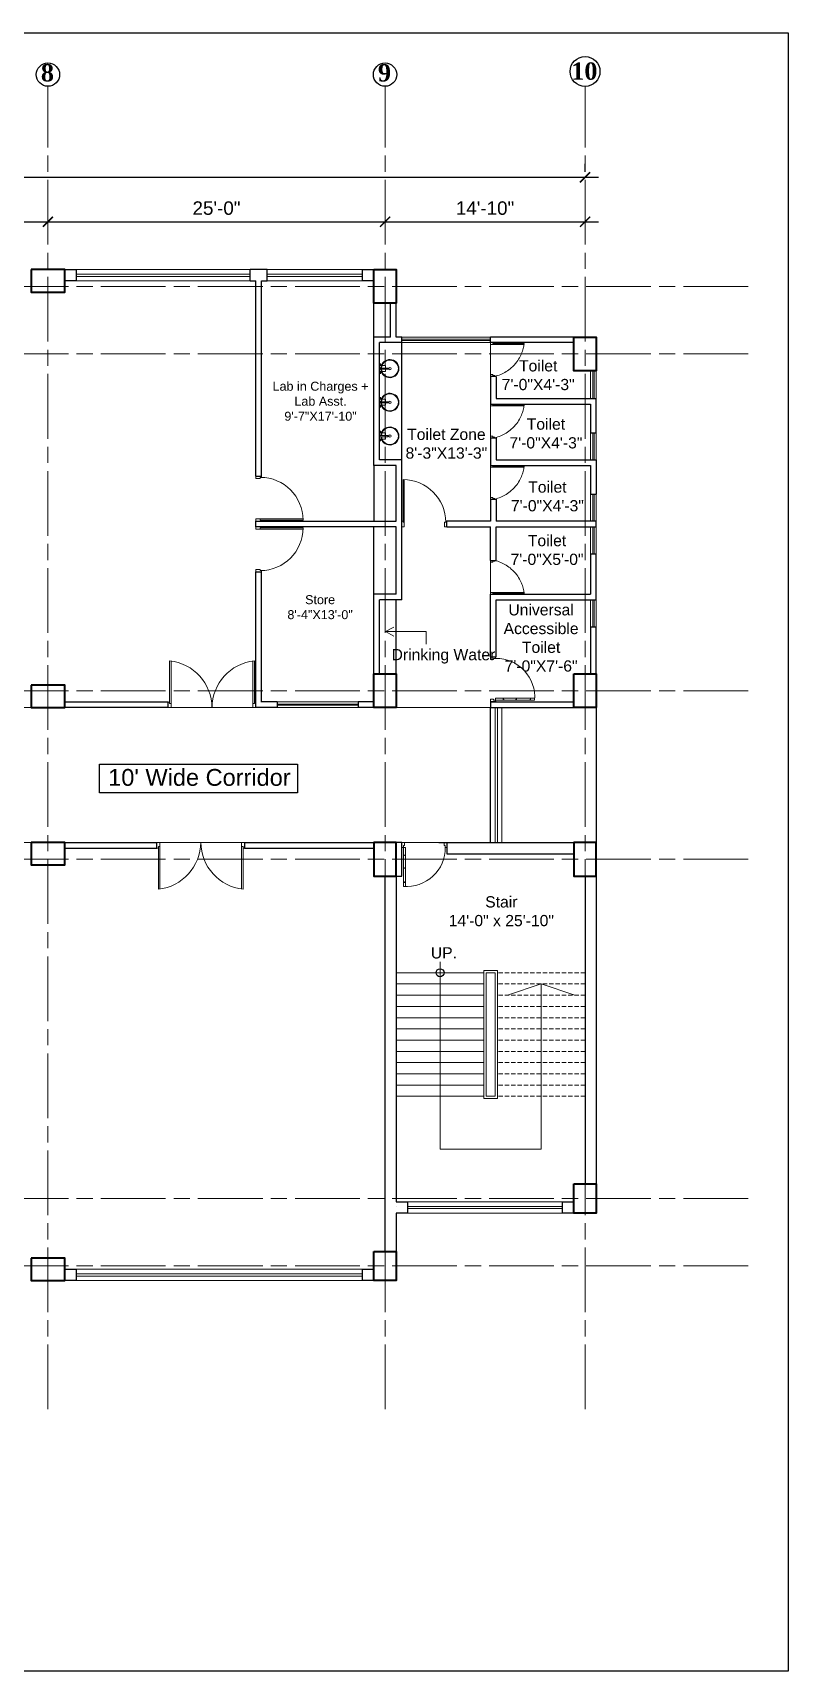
# Model space of a CAD drawing. Header units: inches. Extents: x -12 to 20935469, y -1604 to 24729220.
# Drawn here: x 20857528 to 20858200, y 24721123 to 24722582 of the extents above; entities that cross this region are included whole.
import ezdxf

# ---------------------------------------------------------------- set-up
doc = ezdxf.new("R2010")
doc.units = ezdxf.units.IN
doc.header["$LTSCALE"] = 0.03
doc.header["$MEASUREMENT"] = 0
doc.header["$PDMODE"] = 32
doc.header["$PDSIZE"] = 15
doc.linetypes.add('ACAD_ISO08W100', pattern=[36, 24, -3, 6, -3])
doc.linetypes.add('DASHED2', pattern=[0.375, 0.25, -0.125])
for name, color, linetype, lineweight in [('column', 1, 'Continuous', 40), ('Dim Line', 252, 'Continuous', 13), ('Door', 7, 'Continuous', 18), ('Gas', 21, 'Continuous', 5), ('Glass Line', 252, 'Continuous', 9), ('Grid Line', 252, 'Continuous', 18), ('Main Wall', 7, 'Continuous', 30), ('RAIL', 23, 'Continuous', 13), ('STAIR', 46, 'Continuous', 15), ('TOILET FIXTURE', 142, 'Continuous', 5), ('wind.', 150, 'Continuous', 20)]:
    doc.layers.add(name, color=color, linetype=linetype, lineweight=lineweight)
doc.layers.add('TEXT', color=7, linetype='Continuous')
doc.styles.add('2', font='swisscl.ttf')
doc.styles.add('RomanS', font='arial.ttf', dxfattribs={"height": 12})
doc.styles.get("Standard").update_dxf_attribs({"font": 'timesbd.ttf'})
doc.dimstyles.new('Aec_Arch_I', dxfattribs={"dimscale": 96, "dimtxt": 12, "dimasz": 0.09375, "dimexe": 0.125, "dimexo": 0.125, "dimgap": 0.0625, "dimtad": 1, "dimdec": 0, "dimzin": 3, "dimdsep": 46, "dimlunit": 4, "dimtxsty": 'RomanS', "dimblk1": 'ARCHTICK', "dimblk2": 'ARCHTICK', "dimsah": 1, "dimcen": 0.09375, "dimdle": 0.125, "dimadec": 0, "dimazin": 0, "dimtfac": 0.75, "dimtdec": 0, "dimtmove": 2, "dimatfit": 3, "dimldrblk": 'ARCHTICK', "dimfxl": 1, "dimfrac": 1, "dimtolj": 1, "dimtzin": 0, "dimarcsym": 0})

# ---------------------------------------------------------------- blocks, each defined once
blk = doc.blocks.new('Door_45')
at = {"layer": 'Door'}
for p, q in [((1.5, 5), (1.5, 44)), ((1.5, 40), (2.2, 40)), ((2.2, 40), (2.2, 39.5)), ((2.2, 39.5), (2.7, 39.5)), ((2.7, 39.5), (2.7, 40)), ((2.7, 40), (3.5, 40)), ((3.5, 44), (3.5, 5)), ((1.5, 25.8), (2.2, 25.8)), ((2.2, 25.8), (2.2, 25.3)), ((2.2, 25.3), (2.7, 25.3)), ((2.7, 25.8), (3.5, 25.8)), ((2.7, 25.3), (2.7, 25.8)), ((0, 0), (0, 5)), ((0, 5), (1.5, 5)), ((1.5, 12.6), (2.2, 12.6)), ((3.5, 5), (1.5, 5)), ((1.5, 5), (1.5, 3)), ((1.5, 3), (2.5, 3)), ((2.2, 12.6), (2.2, 13.1)), ((2.2, 13.1), (2.7, 13.1)), ((2.5, 3), (2.5, 0)), ((2.7, 13.1), (2.7, 12.6)), ((2.7, 12.6), (3.5, 12.6)), ((42.5, 3), (42.5, 0)), ((43.5, 3), (42.5, 3)), ((45, 5), (43.5, 5)), ((43.5, 5), (43.5, 3)), ((45, 0), (45, 5)), ((2.5, 0), (0, 0)), ((42.5, 0), (45, 0))]:
    blk.add_line(p, q, dxfattribs=at)
blk.add_arc((4.7, 5.3), 38.8, 359.6233, 94.6685, dxfattribs=at)
blk = doc.blocks.new('$D40')
at = {"layer": 'Door'}
for p, q in [((1, 4), (1, 42)), ((2, 0), (2, 42)), ((1, 5), (0, 5)), ((2, 0), (0, 0)), ((2, 4), (1, 4)), ((39, 4), (38, 4)), ((38, 4), (38, 0)), ((40, 0), (38, 0)), ((40, 5), (39, 5)), ((39, 5), (39, 4))]:
    blk.add_line(p, q, dxfattribs=at)
blk.add_arc((1, 4), 38, 0, 90, dxfattribs=at)
blk = doc.blocks.new('_ArchTick')
at = {"color": 0, "linetype": 'ByBlock', "lineweight": 35, "const_width": 0.15}
blk.add_lwpolyline([(-0.5, -0.5), (0.5, 0.5)], dxfattribs=at)
blk = doc.blocks.new('*D23')
at = {"layer": 'Defpoints', "color": 0, "transparency": 16777216}
for p in [(20832166.8, 24724578.2), (20832473.8, 24724578.2), (20832473.8, 24724578.2)]:
    blk.add_point(p, dxfattribs=at)
at = {"layer": 'Dim Line', "color": 0, "lineweight": -2, "transparency": 16777216}
for p, q in [((20832154.8, 24724578.2), (20832485.8, 24724578.2)), ((20832166.8, 24724566.2), (20832166.8, 24724566.2)), ((20832473.8, 24724566.2), (20832473.8, 24724566.2))]:
    blk.add_line(p, q, dxfattribs=at)
at = {"layer": 'Dim Line', "color": 0, "lineweight": -2, "transparency": 16777216, "xscale": 9, "yscale": 9, "zscale": 9, "rotation": 180}
blk.add_blockref('_ArchTick', (20832166.8, 24724578.2), dxfattribs=at)
at = {"layer": 'Dim Line', "color": 0, "lineweight": -2, "transparency": 16777216, "xscale": 9, "yscale": 9, "zscale": 9}
blk.add_blockref('_ArchTick', (20832473.8, 24724578.2), dxfattribs=at)
at = {"layer": 'Dim Line', "color": 0, "transparency": 16777216, "insert": (20832320.3, 24724590.3), "char_height": 12, "attachment_point": 5, "style": 'RomanS'}
blk.add_mtext('\\A1;25\'-7"', dxfattribs=at)
blk = doc.blocks.new('*D10')
at = {"layer": 'Defpoints', "color": 0, "transparency": 16777216}
for p in [(20832473.8, 24724578.2), (20832773.8, 24724578.2), (20832773.8, 24724578.2)]:
    blk.add_point(p, dxfattribs=at)
at = {"layer": 'Dim Line', "color": 0, "lineweight": -2, "transparency": 16777216}
blk.add_line((20832461.8, 24724578.2), (20832785.8, 24724578.2), dxfattribs=at)
at = {"layer": 'Dim Line', "color": 0, "lineweight": -2, "transparency": 16777216, "xscale": 9, "yscale": 9, "zscale": 9, "rotation": 180}
blk.add_blockref('_ArchTick', (20832473.8, 24724578.2), dxfattribs=at)
at = {"layer": 'Dim Line', "color": 0, "lineweight": -2, "transparency": 16777216, "xscale": 9, "yscale": 9, "zscale": 9}
blk.add_blockref('_ArchTick', (20832773.8, 24724578.2), dxfattribs=at)
at = {"layer": 'Dim Line', "color": 0, "transparency": 16777216, "insert": (20832623.8, 24724590.3), "char_height": 12, "attachment_point": 5, "style": 'RomanS'}
blk.add_mtext('\\A1;25\'-0"', dxfattribs=at)
blk = doc.blocks.new('*D11')
at = {"layer": 'Defpoints', "color": 0, "transparency": 16777216}
for p in [(20832773.8, 24724578.2), (20832951.8, 24724578.2), (20832951.8, 24724578.2)]:
    blk.add_point(p, dxfattribs=at)
at = {"layer": 'Dim Line', "color": 0, "lineweight": -2, "transparency": 16777216}
for p, q in [((20832761.8, 24724578.2), (20832963.8, 24724578.2)), ((20832951.8, 24724566.2), (20832951.8, 24724566.2))]:
    blk.add_line(p, q, dxfattribs=at)
at = {"layer": 'Dim Line', "color": 0, "lineweight": -2, "transparency": 16777216, "xscale": 9, "yscale": 9, "zscale": 9, "rotation": 180}
blk.add_blockref('_ArchTick', (20832773.8, 24724578.2), dxfattribs=at)
at = {"layer": 'Dim Line', "color": 0, "lineweight": -2, "transparency": 16777216, "xscale": 9, "yscale": 9, "zscale": 9}
blk.add_blockref('_ArchTick', (20832951.8, 24724578.2), dxfattribs=at)
at = {"layer": 'Dim Line', "color": 0, "transparency": 16777216, "insert": (20832862.8, 24724590.3), "char_height": 12, "attachment_point": 5, "style": 'RomanS'}
blk.add_mtext('\\A1;14\'-10"', dxfattribs=at)
blk = doc.blocks.new('*D13')
at = {"layer": 'Defpoints', "color": 0, "transparency": 16777216}
for p in [(20830948.3, 24724610.7), (20832951.8, 24724617.8), (20832951.8, 24724610.7)]:
    blk.add_point(p, dxfattribs=at)
at = {"layer": 'Dim Line', "color": 0, "lineweight": -2, "transparency": 16777216}
for p, q in [((20830948.3, 24724622.7), (20830948.3, 24724629.8)), ((20832951.8, 24724622.7), (20832951.8, 24724629.8)), ((20830936.3, 24724617.8), (20832963.8, 24724617.8))]:
    blk.add_line(p, q, dxfattribs=at)
at = {"layer": 'Dim Line', "color": 0, "lineweight": -2, "transparency": 16777216, "xscale": 9, "yscale": 9, "zscale": 9, "rotation": 180}
blk.add_blockref('_ArchTick', (20830948.3, 24724617.8), dxfattribs=at)
at = {"layer": 'Dim Line', "color": 0, "lineweight": -2, "transparency": 16777216, "xscale": 9, "yscale": 9, "zscale": 9}
blk.add_blockref('_ArchTick', (20832951.8, 24724617.8), dxfattribs=at)
at = {"layer": 'Dim Line', "color": 0, "transparency": 16777216, "insert": (20831950, 24724629.9), "char_height": 12, "attachment_point": 5, "style": 'RomanS'}
blk.add_mtext('\\A1;166\'-11"', dxfattribs=at)
blk = doc.blocks.new('sssss-flat-876')
at = {"layer": 'Door', "linetype": 'Continuous', "ltscale": 3}
blk.add_line((3666.5, 84027.2), (3666.5, 84055.7), dxfattribs=at)
at = {"layer": 'Door', "linetype": 'Continuous', "ltscale": 3, "extrusion": (-7.21527e-09, -3.35624e-18, 1), "elevation": 0}
for points in [[(3666.5, 84057.2), (3666.5, 84055.7), (3668.4, 84055.7), (3668.4, 84056.5), (3670.2, 84056.5), (3670.2, 84057.2)], [(3668.4, 84055.7), (3696.2, 84055.7), (3696.2, 84056.5), (3668.4, 84056.5)]]:
    blk.add_lwpolyline(points, close=True, dxfattribs=at)
at = {"layer": 'Door', "linetype": 'Continuous', "ltscale": 3, "flags": 128}
blk.add_lwpolyline([(3670.2, 84027.2, 0.04096), (3675.5, 84028.9, 0.082496), (3684.9, 84034.8, 0.052187), (3689.7, 84040, 0.043988), (3692.9, 84045, 0.036571), (3694.8, 84049.6, 0.034751), (3695.9, 84054.2, 0.011435), (3696.2, 84055.7)], format="xyb", dxfattribs=at)
at = {"layer": 'Door', "linetype": 'Continuous', "ltscale": 3}
blk.add_lwpolyline([(3666.5, 84027.2), (3666.5, 84028.7), (3668.4, 84028.7), (3668.4, 84027.9), (3670.2, 84027.9), (3670.2, 84027.2)], close=True, dxfattribs=at)
blk = doc.blocks.new('7-flat-72')
at = {"layer": 'Glass Line', "color": 8, "ltscale": 20}
for p, q in [((-64478.7, 376960.5), (-64480.3, 376960.5)), ((-64480.3, 376959.5), (-64480.3, 376960.5)), ((-64480.3, 376959.5), (-64480.3, 376960.5)), ((-64478.7, 376959.5), (-64480.3, 376959.5)), ((-64480.3, 376959.1), (-64480.3, 376959.4)), ((-64478.7, 376959.4), (-64480.3, 376959.4)), ((-64478.7, 376959.1), (-64480.3, 376959.1)), ((-64480.2, 376959.4), (-64480.2, 376959.5)), ((-64480.1, 376959.5), (-64480.1, 376960.5)), ((-64479.9, 376959.5), (-64479.9, 376960.5)), ((-64479.5, 376959.5), (-64479.5, 376960.5)), ((-64479.1, 376959.5), (-64479.1, 376960.5)), ((-64478.9, 376959.5), (-64478.9, 376960.5)), ((-64478.9, 376959.4), (-64478.9, 376959.5)), ((-64478.8, 376959.5), (-64478.8, 376960.5)), ((-64478.7, 376959.5), (-64478.7, 376960.5)), ((-64478.7, 376959.1), (-64478.7, 376959.4)), ((-64475.1, 376959.4), (-64476.9, 376959.4)), ((-64476.9, 376959.1), (-64476.9, 376959.4)), ((-64475.1, 376959.1), (-64476.9, 376959.1)), ((-64476.6, 376959.4), (-64476.6, 376966.6)), ((-64475.5, 376966.6), (-64476.6, 376966.6)), ((-64475.5, 376959.4), (-64475.5, 376966.6)), ((-64475.1, 376959.1), (-64475.1, 376959.4)), ((-64473.3, 376960.5), (-64471.7, 376960.5)), ((-64473.3, 376959.5), (-64473.3, 376960.5)), ((-64473.3, 376959.5), (-64473.3, 376960.5)), ((-64473.3, 376959.5), (-64471.7, 376959.5)), ((-64473.3, 376959.1), (-64473.3, 376959.4)), ((-64473.3, 376959.4), (-64471.7, 376959.4)), ((-64473.3, 376959.1), (-64471.7, 376959.1)), ((-64473.1, 376959.5), (-64473.1, 376960.5)), ((-64473.1, 376959.4), (-64473.1, 376959.5)), ((-64472.9, 376959.5), (-64472.9, 376960.5)), ((-64472.5, 376959.5), (-64472.5, 376960.5)), ((-64472.1, 376959.5), (-64472.1, 376960.5)), ((-64471.9, 376959.5), (-64471.9, 376960.5)), ((-64471.9, 376959.4), (-64471.9, 376959.5)), ((-64471.8, 376959.5), (-64471.8, 376960.5)), ((-64471.7, 376959.5), (-64471.7, 376960.5)), ((-64471.7, 376959.1), (-64471.7, 376959.4))]:
    blk.add_line(p, q, dxfattribs=at)
blk.add_circle((-64476, 376968.4, 0), 1.08, dxfattribs=at)
for radius, start, end in [(8.1, 273.8334, 266.1883), (7.55, 274.115, 265.9068)]:
    blk.add_arc((-64476, 376968.4, 0), radius, start, end, dxfattribs=at)
blk = doc.blocks.new('SFSFSFS-flat-72')
at = {"layer": 'TOILET FIXTURE', "ltscale": 0.2}
blk.add_lwpolyline([(-3918.5, -3608.1), (-3918.5, -3602.7), (-3923.9, -3602.7), (-3923.9, -3608.1)], close=True, dxfattribs=at)
at = {"layer": 'TOILET FIXTURE', "ltscale": 20}
blk.add_blockref('7-flat-72', (60554.8, -380567.2), dxfattribs=at)
blk = doc.blocks.new('fff')
at = {"layer": 'Grid Line', "color": 252, "linetype": 'ACAD_ISO08W100', "lineweight": 9, "ltscale": 80, "true_color": 0x939598}
for p, q in [((20832473.8, 24723521.1), (20832473.8, 24724698.8)), ((20832773.8, 24723521.1), (20832773.8, 24724698.8)), ((20832951.8, 24723521.1), (20832951.8, 24724698.8)), ((20833096.9, 24724520.6), (20830726.1, 24724520.6)), ((20833096.9, 24724460.6), (20830726.1, 24724460.6)), ((20833096.9, 24724160.7), (20830726.1, 24724160.7)), ((20833096.9, 24724010.7), (20830726.1, 24724010.7)), ((20833096.9, 24723708.7), (20830726.1, 24723708.7)), ((20833096.9, 24723648.8), (20830726.1, 24723648.8))]:
    blk.add_line(p, q, dxfattribs=at)
at = {"layer": 'Dim Line'}
for base, p1, p2, picture, middle in [((20832951.7523, 24724617.8128), (20830948.3088, 24724610.7482), (20832951.7523, 24724610.7482), '*D13', (20831950.0306, 24724629.9397)), ((20832473.8, 24724578.2), (20832166.8, 24724578.2), (20832473.8, 24724578.2), '*D23', (20832320.3, 24724590.3)), ((20832773.8, 24724578.2), (20832473.8, 24724578.2), (20832773.8, 24724578.2), '*D10', (20832623.8, 24724590.3)), ((20832951.8, 24724578.2), (20832773.8, 24724578.2), (20832951.8, 24724578.2), '*D11', (20832862.8, 24724590.3))]:
    dim = blk.add_linear_dim(base=base, p1=p1, p2=p2, dimstyle='Aec_Arch_I', dxfattribs=at)
    dim.commit()
    dim.dimension.update_dxf_attribs({"geometry": picture, "text_midpoint": middle})

msp = doc.modelspace()

# ---------------------------------------------------------------- linework, layer by layer
for p, q in [((20857831.5, 24722310.9), (20857831.5, 24722340.9)), ((20857856.5, 24722201.6), (20857856.5, 24722305.9)), ((20857831.5, 24722196.6), (20857831.5, 24722147)), ((20857831.5, 24722082), (20857831.5, 24722142)), ((20857851.5, 24722011), (20857851.5, 24722077)), ((20857940.5, 24721986.2), (20857935.5, 24721986.2)), ((20857935.5, 24721861), (20857935.5, 24721981.2)), ((20857889.3, 24721861), (20857991.5, 24721861))]:
    msp.add_line(p, q)
msp.add_lwpolyline([(20858029.5, 24721981), (20858029.5, 24721861)])
msp.add_lwpolyline([(20857587.3, 24721930.7), (20857763.6, 24721930.7), (20857763.6, 24721905.2), (20857587.3, 24721905.2)], close=True)
msp.add_circle((20857890.5, 24721745), 3.61)
at = {"layer": 'column', "lineweight": 40, "ltscale": 20}
for points in [[(20857526.5, 24722370.9), (20857526.5, 24722350.9), (20857556.5, 24722350.9), (20857556.5, 24722370.9)], [(20857831.5, 24722370.9), (20857851.5, 24722370.9), (20857851.5, 24722340.9), (20857831.5, 24722340.9)], [(20858009.5, 24722310.9), (20858029.5, 24722310.9), (20858029.5, 24722280.9), (20858009.5, 24722280.9)], [(20857526.5, 24722001), (20857526.5, 24721981), (20857556.5, 24721981), (20857556.5, 24722001)], [(20857831.5, 24722011), (20857851.5, 24722011), (20857851.5, 24721981), (20857831.5, 24721981)], [(20858009.5, 24722011), (20858029.5, 24722011), (20858029.5, 24721981), (20858009.5, 24721981)], [(20857526.5, 24721861), (20857526.5, 24721841), (20857556.5, 24721841), (20857556.5, 24721861)], [(20857851.5, 24721861), (20857831.5, 24721861), (20857831.5, 24721831), (20857851.5, 24721831)], [(20858029.5, 24721861), (20858009.5, 24721861), (20858009.5, 24721831), (20858029.5, 24721831)], [(20858009.5, 24721557), (20858029.5, 24721557), (20858029.5, 24721531), (20858009.5, 24721531)], [(20857526.5, 24721491), (20857526.5, 24721471), (20857556.5, 24721471), (20857556.5, 24721491)], [(20857831.5, 24721497), (20857851.5, 24721497), (20857851.5, 24721471), (20857831.5, 24721471)]]:
    msp.add_lwpolyline(points, close=True, dxfattribs=at)
at = {"layer": 'Defpoints'}
msp.add_lwpolyline([(20855761.5, 24722581.7), (20858200.3, 24722581.7), (20858200.3, 24721123.2), (20855761.5, 24721123.2)], close=True, dxfattribs=at)
at = {"layer": 'Door'}
for p, q in [((20857649.8, 24721984.7), (20857649.8, 24722022.6)), ((20857651.1, 24721981), (20857651.1, 24722022.6)), ((20857723.9, 24721981), (20857723.9, 24722022.6)), ((20857725.2, 24721984.7), (20857725.2, 24722022.6)), ((20857649.8, 24721986), (20857648.5, 24721986)), ((20857725.2, 24721986), (20857726.5, 24721986)), ((20857651.1, 24721981), (20857648.5, 24721981)), ((20857651.1, 24721984.7), (20857649.8, 24721984.7)), ((20857723.9, 24721984.7), (20857725.2, 24721984.7)), ((20857723.9, 24721981), (20857726.5, 24721981)), ((20857641.1, 24721861), (20857638.5, 24721861)), ((20857639.8, 24721856), (20857638.5, 24721856)), ((20857639.8, 24721857.3), (20857639.8, 24721819.4)), ((20857641.1, 24721857.3), (20857639.8, 24721857.3)), ((20857641.1, 24721861), (20857641.1, 24721819.4)), ((20857713.9, 24721861), (20857713.9, 24721819.4)), ((20857713.9, 24721861), (20857716.5, 24721861)), ((20857713.9, 24721857.3), (20857715.2, 24721857.3)), ((20857715.2, 24721857.3), (20857715.2, 24721819.4)), ((20857715.2, 24721856), (20857716.5, 24721856))]:
    msp.add_line(p, q, dxfattribs=at)
for centre, start, end in [((20857645.2, 24721980.6), 0.5906, 83.7783), ((20857729.8, 24721980.6), 96.2217, 179.4094), ((20857635.2, 24721861.4), 276.2217, 359.4094), ((20857719.8, 24721861.4), 180.5906, 263.7783)]:
    msp.add_arc(centre, 42.3, start, end, dxfattribs=at)
at = {"layer": 'Gas', "color": 0, "lineweight": 5}
for points in [[(20857929.5, 24721747), (20857941.5, 24721747), (20857941.5, 24721633), (20857929.5, 24721633)], [(20857931.5, 24721745), (20857939.5, 24721745), (20857939.5, 24721635), (20857931.5, 24721635)]]:
    msp.add_lwpolyline(points, close=True, dxfattribs=at)
at = {"layer": 'Main Wall', "lineweight": 30}
for p, q in [((20857566.5, 24722370.9), (20857566.5, 24722360.9)), ((20857745.5, 24721986.1), (20857731.5, 24721986.1)), ((20857745.5, 24721986.1), (20857745.5, 24721981.1)), ((20857831.5, 24721986.1), (20857817.5, 24721986.1)), ((20857817.5, 24721986.1), (20857817.5, 24721981.1)), ((20857745.5, 24721981.1), (20857726.5, 24721981.1)), ((20857831.5, 24721981.1), (20857817.5, 24721981.1))]:
    msp.add_line(p, q, dxfattribs=at)
at = {"layer": 'Main Wall'}
for p, q in [((20857721.5, 24722360.9), (20857721.5, 24722370.9)), ((20857736.5, 24722370.9), (20857721.5, 24722370.9)), ((20857736.5, 24722360.9), (20857736.5, 24722370.9)), ((20857721.5, 24722360.9), (20857726.5, 24722360.9)), ((20857726.5, 24722187), (20857726.5, 24722360.9)), ((20857731.5, 24722187), (20857731.5, 24722360.9)), ((20857731.5, 24722360.9), (20857736.5, 24722360.9)), ((20857846.5, 24722310.9), (20857846.5, 24722340.9)), ((20857851.5, 24722310.9), (20857851.5, 24722340.9)), ((20857831.5, 24722196.6), (20857831.5, 24722310.9)), ((20857846.5, 24722310.9), (20857831.5, 24722310.9)), ((20857856.5, 24722310.9), (20857851.5, 24722310.9)), ((20857856.5, 24722305.9), (20857856.5, 24722310.9)), ((20858009.5, 24722310.9), (20857935.5, 24722310.9)), ((20857935.5, 24722305.9), (20857935.5, 24722310.9)), ((20857836.5, 24722201.6), (20857836.5, 24722305.9)), ((20857856.5, 24722305.9), (20857836.5, 24722305.9)), ((20858009.5, 24722305.9), (20857935.5, 24722305.9)), ((20857940.5, 24722275.9), (20857935.5, 24722275.9)), ((20857935.5, 24722251.2), (20858024.5, 24722251.2)), ((20858029.5, 24722225.6), (20858029.5, 24722256.2)), ((20857935.5, 24722221.2), (20857940.5, 24722221.2)), ((20858024.5, 24722225.6), (20858029.5, 24722225.6)), ((20857851.5, 24722196.6), (20857831.5, 24722196.6)), ((20857856.5, 24722201.6), (20857836.5, 24722201.6)), ((20857851.5, 24722147), (20857851.5, 24722196.6)), ((20857856.5, 24722147), (20857856.5, 24722201.6)), ((20857935.5, 24722196.6), (20858024.5, 24722196.6)), ((20857726.5, 24722187), (20857731.5, 24722187)), ((20857935.5, 24722166.6), (20857940.5, 24722166.6)), ((20858024.5, 24722171), (20858029.5, 24722171)), ((20857726.5, 24722142), (20857726.5, 24722147)), ((20857726.5, 24722147), (20857851.5, 24722147)), ((20857856.5, 24722077), (20857856.5, 24722147)), ((20857896.5, 24722142), (20857896.5, 24722147)), ((20857851.5, 24722142), (20857726.5, 24722142)), ((20857851.5, 24722082), (20857851.5, 24722142)), ((20857896.5, 24722142), (20857935.5, 24722142)), ((20857935.5, 24722112), (20857935.5, 24722142)), ((20857940.5, 24722112), (20857940.5, 24722142)), ((20858024.5, 24722118), (20858029.5, 24722118)), ((20858029.5, 24722077), (20858029.5, 24722118)), ((20857726.5, 24721981), (20857726.5, 24722102)), ((20857726.5, 24722102), (20857731.5, 24722102)), ((20857731.5, 24721986), (20857731.5, 24722102)), ((20857935.5, 24722112), (20857940.5, 24722112)), ((20857831.5, 24722011), (20857831.5, 24722082)), ((20857851.5, 24722082), (20857831.5, 24722082)), ((20857836.5, 24722011), (20857836.5, 24722077)), ((20857856.5, 24722077), (20857836.5, 24722077)), ((20857935.5, 24722026.2), (20857935.5, 24722082)), ((20857935.5, 24722082), (20858024.5, 24722082)), ((20857940.5, 24722026.2), (20857940.5, 24722077)), ((20857940.5, 24722077), (20858029.5, 24722077)), ((20858024.5, 24722053), (20858024.5, 24722011)), ((20858024.5, 24722053), (20858029.5, 24722053)), ((20858029.5, 24722011), (20858029.5, 24722053)), ((20857935.5, 24722026.2), (20857940.5, 24722026.2)), ((20857648.5, 24721986), (20857556.5, 24721986)), ((20857648.5, 24721981), (20857648.5, 24721986)), ((20857935.5, 24721986.2), (20858009.5, 24721986.2)), ((20857935.5, 24721986.2), (20857935.5, 24721981.1)), ((20857648.5, 24721981), (20857556.5, 24721981)), ((20857935.5, 24721981.1), (20858009.5, 24721981.1)), ((20857556.5, 24721861), (20857638.5, 24721861)), ((20857556.5, 24721856), (20857638.5, 24721856)), ((20857638.5, 24721856), (20857638.5, 24721861)), ((20857716.5, 24721861), (20857831.5, 24721861)), ((20857716.5, 24721861), (20857716.5, 24721856)), ((20857716.5, 24721856), (20857831.5, 24721856)), ((20857841.5, 24721861), (20857851.5, 24721861)), ((20857856.5, 24721861), (20857851.5, 24721861)), ((20857856.5, 24721831), (20857856.5, 24721861)), ((20857896.5, 24721861), (20858009.5, 24721861)), ((20857896.5, 24721861), (20857896.5, 24721851)), ((20857896.5, 24721851), (20858009.5, 24721851)), ((20857841.5, 24721497), (20857841.5, 24721831)), ((20857851.5, 24721831), (20857856.5, 24721831)), ((20858019.5, 24721831), (20858019.5, 24721557)), ((20858029.5, 24721831), (20858029.5, 24721557))]:
    msp.add_line(p, q, dxfattribs=at)
at = {"layer": 'Main Wall', "lineweight": 30}
for points in [[(20857556.5, 24722370.9), (20857566.5, 24722370.9), (20857566.5, 24722360.9), (20857556.5, 24722360.9)], [(20857821.5, 24722370.9), (20857831.5, 24722370.9), (20857831.5, 24722360.9), (20857821.5, 24722360.9)], [(20857556.5, 24721481), (20857566.5, 24721481), (20857566.5, 24721471), (20857556.5, 24721471)], [(20857821.5, 24721481), (20857831.5, 24721481), (20857831.5, 24721471), (20857821.5, 24721471)]]:
    msp.add_lwpolyline(points, close=True, dxfattribs=at)
at = {"layer": 'Main Wall'}
for points in [[(20857935.5, 24722275.9), (20857935.5, 24722251.2)], [(20857940.5, 24722275.9), (20857940.5, 24722256.2), (20858029.5, 24722256.2)], [(20858024.5, 24722251.2), (20858024.5, 24722225.6)], [(20857935.5, 24722221.2), (20857935.5, 24722196.6)], [(20857940.5, 24722221.2), (20857940.5, 24722201.6), (20858029.5, 24722201.6), (20858029.5, 24722171)], [(20858024.5, 24722196.6), (20858024.5, 24722171)], [(20857935.5, 24722166.6), (20857935.5, 24722147)], [(20857940.5, 24722166.6), (20857940.5, 24722147)], [(20857935.5, 24722147), (20857896.5, 24722147)], [(20857940.5, 24722142), (20858029.5, 24722142), (20858029.5, 24722147), (20857940.5, 24722147)], [(20858024.5, 24722118), (20858024.5, 24722082)], [(20857851.5, 24721831), (20857851.5, 24721541), (20857861.5, 24721541), (20857861.5, 24721531), (20857851.5, 24721531), (20857851.5, 24721497)]]:
    msp.add_lwpolyline(points, dxfattribs=at)
msp.add_lwpolyline([(20857999.5, 24721541), (20858009.5, 24721541), (20858009.5, 24721531), (20857999.5, 24721531)], close=True, dxfattribs=at)
at = {"layer": 'RAIL', "lineweight": 9}
for p, q in [((20857890.5, 24721754.7), (20857890.5, 24721588)), ((20857851.5, 24721725), (20857929.5, 24721725)), ((20857950.5, 24721725), (20857980.5, 24721735)), ((20857980.5, 24721588), (20857980.5, 24721735)), ((20857980.5, 24721735), (20858010.5, 24721725)), ((20857890.5, 24721588), (20857980.5, 24721588))]:
    msp.add_line(p, q, dxfattribs=at)
at = {"layer": 'STAIR', "color": 253, "lineweight": 5}
for p, q in [((20857841.9, 24722048.7), (20857849.2, 24722052.7)), ((20857841.9, 24722048.7), (20857878.1, 24722048.7)), ((20857841.9, 24722048.7), (20857849.2, 24722044.7)), ((20857878.1, 24722048.7), (20857878.1, 24722037.5))]:
    msp.add_line(p, q, dxfattribs=at)
at = {"layer": 'STAIR', "color": 32, "lineweight": 5}
for p, q in [((20857929.5, 24721745), (20857851.5, 24721745)), ((20857929.5, 24721735), (20857851.5, 24721735)), ((20857911.5, 24721725), (20857851.5, 24721725)), ((20857929.5, 24721715), (20857851.5, 24721715)), ((20857929.5, 24721705), (20857851.5, 24721705)), ((20857929.5, 24721695), (20857851.5, 24721695)), ((20857929.5, 24721685), (20857851.5, 24721685)), ((20857929.5, 24721675), (20857851.5, 24721675)), ((20857929.5, 24721665), (20857851.5, 24721665)), ((20857929.5, 24721655), (20857851.5, 24721655)), ((20857929.5, 24721645), (20857851.5, 24721645)), ((20857929.5, 24721635), (20857851.5, 24721635))]:
    msp.add_line(p, q, dxfattribs=at)
at = {"layer": 'STAIR', "color": 32, "linetype": 'DASHED2', "lineweight": 5, "ltscale": 500}
for p, q in [((20858019.5, 24721745), (20857941.5, 24721745)), ((20858019.5, 24721735), (20857941.5, 24721735)), ((20858019.5, 24721725), (20857941.5, 24721725)), ((20858019.5, 24721715), (20857941.5, 24721715)), ((20858019.5, 24721705), (20857941.5, 24721705)), ((20858019.5, 24721695), (20857941.5, 24721695)), ((20858019.5, 24721685), (20857941.5, 24721685)), ((20858019.5, 24721675), (20857941.5, 24721675)), ((20858019.5, 24721665), (20857941.5, 24721665)), ((20858019.5, 24721655), (20857941.5, 24721655)), ((20858019.5, 24721645), (20857941.5, 24721645)), ((20858019.5, 24721635), (20857941.5, 24721635))]:
    msp.add_line(p, q, dxfattribs=at)
at = {"layer": 'TEXT'}
for centre, radius in [((20857541.5, 24722544.5), 10.4), ((20857841.5, 24722544.5), 10.4), ((20858019.5, 24722547.3), 13.3)]:
    msp.add_circle(centre, radius, dxfattribs=at)
at = {"layer": 'wind.', "lineweight": 5}
for p, q in [((20857566.5, 24722370.9), (20857721.5, 24722370.9)), ((20857566.5, 24722366.9), (20857721.5, 24722366.9)), ((20857566.5, 24722364.9), (20857721.5, 24722364.9)), ((20857736.5, 24722370.9), (20857821.5, 24722370.9)), ((20857736.5, 24722366.9), (20857821.5, 24722366.9)), ((20857736.5, 24722364.9), (20857821.5, 24722364.9)), ((20857566.5, 24722360.9), (20857721.5, 24722360.9)), ((20857736.5, 24722360.9), (20857821.5, 24722361)), ((20857935.5, 24722310.9), (20857856.5, 24722310.9)), ((20857935.5, 24722308.9), (20857856.5, 24722308.9)), ((20857935.5, 24722307.9), (20857856.5, 24722307.9)), ((20857935.5, 24722305.9), (20857856.5, 24722305.9)), ((20858024.5, 24722256.2), (20858024.5, 24722280.9)), ((20858026.5, 24722256.2), (20858026.5, 24722280.9)), ((20858027.5, 24722256.2), (20858027.5, 24722280.9)), ((20858029.5, 24722256.2), (20858029.5, 24722280.9)), ((20858024.5, 24722201.6), (20858024.5, 24722225.6)), ((20858026.5, 24722201.6), (20858026.5, 24722225.6)), ((20858027.5, 24722201.6), (20858027.5, 24722225.6)), ((20858029.5, 24722201.6), (20858029.5, 24722225.6)), ((20858024.5, 24722147), (20858024.5, 24722171)), ((20858026.5, 24722147), (20858026.5, 24722171)), ((20858027.5, 24722147), (20858027.5, 24722171)), ((20858029.5, 24722147), (20858029.5, 24722171)), ((20858024.5, 24722118), (20858024.5, 24722142)), ((20858026.5, 24722118), (20858026.5, 24722142)), ((20858027.5, 24722118), (20858027.5, 24722142)), ((20858029.5, 24722118), (20858029.5, 24722142)), ((20858024.5, 24722053), (20858024.5, 24722077)), ((20858026.5, 24722053), (20858026.5, 24722077)), ((20858027.5, 24722053), (20858027.5, 24722077)), ((20858029.5, 24722053), (20858029.5, 24722077)), ((20857745.5, 24721986.1), (20857817.5, 24721986.1)), ((20857745.5, 24721984.1), (20857817.5, 24721984.1)), ((20857745.5, 24721983.1), (20857817.5, 24721983.1)), ((20857745.5, 24721981.1), (20857831.5, 24721981.1)), ((20857939.5, 24721861), (20857939.5, 24721981.2)), ((20857941.5, 24721861), (20857941.5, 24721981.2)), ((20857945.5, 24721861), (20857945.5, 24721981.2)), ((20857999.5, 24721541), (20857861.5, 24721541)), ((20857999.5, 24721537), (20857861.5, 24721537)), ((20857999.5, 24721535), (20857861.5, 24721535)), ((20857999.5, 24721531), (20857861.5, 24721531)), ((20857821.5, 24721481), (20857566.5, 24721481)), ((20857821.5, 24721477), (20857566.5, 24721477)), ((20857821.5, 24721475), (20857566.5, 24721475)), ((20857821.5, 24721471), (20857566.5, 24721471))]:
    msp.add_line(p, q, dxfattribs=at)
at = {"layer": 'wind.'}
msp.add_line((20857851.5, 24721537), (20857851.5, 24721537), dxfattribs=at)
msp.add_line((20857851.5, 24721537), (20857851.5, 24721537), dxfattribs=at)
at = {"layer": 'wind.', "lineweight": 5}
msp.add_lwpolyline([(20856100, 24721981.2), (20856922, 24721981), (20856922, 24722296), (20857101.5, 24722296), (20857101.5, 24721981), (20857935.5, 24721981), (20857935.5, 24721861), (20857101.5, 24721861), (20857101.5, 24721726), (20856746, 24721726), (20856746, 24721861), (20856100, 24721861), (20856100, 24721981.2)], dxfattribs=at)

# ---------------------------------------------------------------- block references
msp.add_blockref('fff', (25067.7, -2164.7))
at = {"layer": 'Door', "ltscale": 20}
for p in [(20854269, 24638248.7), (20854269, 24638194), (20854269, 24638139.4)]:
    msp.add_blockref('sssss-flat-876', p, dxfattribs=at)
at = {"layer": 'Door', "xscale": -1, "rotation": 270}
msp.add_blockref('$D40', (20857726.5, 24722147), dxfattribs=at)
at = {"layer": 'Door'}
msp.add_blockref('$D40', (20857856.5, 24722142), dxfattribs=at)
at = {"layer": 'Door', "rotation": 270}
msp.add_blockref('$D40', (20857726.5, 24722142), dxfattribs=at)
at = {"layer": 'Door', "ltscale": 20, "xscale": -1, "rotation": 180}
msp.add_blockref('sssss-flat-876', (20854269, 24806139.2), dxfattribs=at)
at = {"layer": 'Door', "color": 250, "ltscale": 20, "xscale": -0.8888888888759539, "yscale": 0.8888888888759539, "zscale": 0.8888888888759539}
for p, rotation in [((20857935.5, 24721986.2), 270), ((20857856.5, 24721861), 180)]:
    msp.add_blockref('Door_45', p, dxfattribs=dict(at, rotation=rotation))
at = {"layer": 'TOILET FIXTURE', "ltscale": 20, "xscale": -1, "rotation": 270}
for p in [(20861444.6, 24726204), (20861444.6, 24726174), (20861444.6, 24726144)]:
    msp.add_blockref('SFSFSFS-flat-72', p, dxfattribs=at)

# ---------------------------------------------------------------- texts
at = {"layer": 'TEXT', "char_height": 15.44, "width": 227.458, "attachment_point": 8, "rotation": 0}
for s, insert in [('\\A1;10', (20858018.9, 24722539.7)), ('\\A1;8', (20857541, 24722538.2)), ('\\A1;9', (20857841, 24722538.2))]:
    msp.add_mtext(s, dxfattribs=dict(at, insert=insert))
at = {"layer": 'TEXT', "color": 30, "lineweight": 5, "ltscale": 20, "attachment_point": 2, "style": '2'}
for s, width, gutter_width, insert, char_height in [('{\\fArial|b0|i0|c0|p34;\\C0;Toilet \\P7\'-0"X4\'-3"}', 104.76, 0.5, (20857977.8, 24722290.3), 10), ('{\\fArial|b0|i0|c0|p34;\\C0;Lab in Charges + Lab Asst. \\P9\'-7"X17\'-10"}', 104.76, 0.5, (20857784.1, 24722271.1), 8), ('{\\fArial|b0|i0|c0|p34;\\C0;Toilet \\P7\'-0"X4\'-3"}', 104.76, 0.5, (20857984.7, 24722238.4), 10), ('{\\fArial|b0|i0|c0|p34;\\C0;Toilet Zone\\P8\'-3"X13\'-3"}', 104.76, 0.5, (20857896.1, 24722229.3), 10), ('{\\fArial|b0|i0|c0|p34;\\C0;Toilet \\P7\'-0"X4\'-3"}', 104.76, 0.5, (20857986, 24722182.4), 10), ('{\\fArial|b0|i0|c0|p34;\\C0;Toilet \\P7\'-0"X5\'-0"}', 104.76, 0.5, (20857985.7, 24722134.7), 10), ('{\\fArial|b0|i0|c0|p34;\\C0;Store\\P8\'-4"X13\'-0"}', 104.76, 0.5, (20857783.7, 24722081.1), 8), ('{\\fArial|b0|i0|c0|p34;\\C0;Universal Accessible Toilet\\P7\'-0"X7\'-6"}', 88.036, 0.35, (20857980.4, 24722073.1), 10), ('\\pxsm1;{\\fArial|b0|i0|c0|p34;\\C0;Drinking Water }', 88.563, 0.282, (20857893.5, 24722033.2), 10), ("\\pxsm1,qc;{\\fArial|b0|i0|c0|p34;\\C0;10' Wide Corridor}", 227.89, 0.75, (20857676.3, 24721926.4), 15), ('\\pxsm1;{\\fArial|b0|i0|c0|p34;\\C0;Stair\\P14\'-0" x 25\'-10"  }', 114.807, 0.282, (20857945, 24721813.1), 10), ('{\\fArial|b0|i0|c0|p34;\\C0;UP.}', 104.76, 0.5, (20857893.9, 24721767.7), 10)]:
    msp.add_mtext_dynamic_manual_height_columns(s, width=width, gutter_width=gutter_width, heights=[0], dxfattribs=dict(at, insert=insert, char_height=char_height))

doc.saveas('drawing.dxf')
